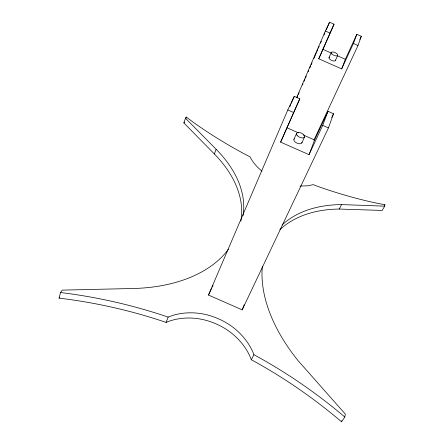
<?xml version="1.0" encoding="UTF-8"?>
<svg xmlns="http://www.w3.org/2000/svg" width="444" height="444" viewBox="0 0 444 444"><rect width="100%" height="100%" fill="white"/><g stroke="black" fill="none" stroke-linecap="round" stroke-linejoin="round"><path stroke-width="0.67" d="M228.477 249.189A144.3 90.643 13.5 0 1 133.083 288.495L62.26 290.121L60.539 292.513L59.074 298.118C95.438 302.503 131.407 310.595 166.078 322.394C176.479 318.009 188.023 317.116 199.117 318.825A57.92 46.215 24.5 0 1 231.324 332.945C240.16 339.976 247.386 349.106 251.332 359.751C283.45 377.206 313.725 398.113 341.558 421.8L344.794 416.999L345.338 414.102L298.357 360.966A158.214 97.63 35.4 0 1 262.321 266.539M279.859 229.67A157.387 97.996 35.5 0 1 339.266 209.052L382.206 210.45L384.654 206.144L384.926 204.717L376.318 203.086A232.173 101.06 24.1 0 1 319.558 187.029L313.12 184.632L308.269 185.786L300.072 186.058M341.558 421.8L341.78 420.64M240.887 221.14A140.987 88.112 13.9 0 0 214.363 153.974L183.877 122.933L185.459 118.232L186.302 117.05L193.395 122.355A232.173 101.06 24.1 0 0 243.895 153.652L250.028 156.799C252.819 162.415 257.043 167.249 261.977 171.095M185.709 118.809L186.302 117.05M328.443 127.905L333.522 113.742L327.994 111.294L314.613 139.999L309.024 154.667L280.63 142.124L299.783 98.812L294.25 96.365L287.795 109.934L208.497 295.06L242.196 309.851L328.443 127.905L322.721 125.375L327.994 111.294M313.914 140.154L358.003 45.482L361.305 36.28L356.837 34.299L345.332 59.296L341.669 68.92L318.748 58.769L334.038 24.187L329.57 22.2L325.374 31.008L296.586 97.702M214.363 153.974L216.134 149.262L185.459 118.232M341.669 68.92L353.413 43.44L356.837 34.299M166.078 322.394L168.154 317.11C178.61 312.754 190.21 311.91 201.337 313.653A58.292 46.137 24.5 0 1 233.733 327.861C242.618 334.904 249.917 344.033 253.924 354.701C286.247 372.244 316.733 393.229 344.794 416.999M242.196 309.851L244.172 304.834M289.882 106.56L290.698 104.645M291.247 103.374L294.25 96.365M296.942 97.736L297.763 95.832M298.312 94.561L299.134 92.657M302.425 85.043L302.975 83.772M304.068 81.23L304.895 79.326M305.439 78.061L306.266 76.152M308.186 71.712L308.73 70.441M309.829 67.904L310.65 65.995M311.2 64.73L312.021 62.826M313.941 58.38L316.411 52.67M316.955 51.399L317.782 49.495M318.326 48.224L319.153 46.32M320.524 43.146L321.345 41.242M324.087 34.893L324.908 32.989M326.279 29.815L329.57 22.2M280.63 142.124L299.783 98.812M318.748 58.769L334.038 24.187M329.01 57.609L331.285 52.497M293.939 139.288L296.553 133.433M335.436 60.462L337.74 55.361M301.876 142.796L304.534 136.957M208.497 295.06L211.599 288.328M212.16 287.107L213.009 285.27M359.845 39.416L361.305 36.28M309.024 154.667L322.721 125.375M331.746 117.499L333.522 113.742M251.332 359.751L253.924 354.701M339.266 209.052L341.603 204.601L384.654 206.144M384.315 205.794L384.926 204.717M59.074 298.118L59.762 297.158M183.877 122.933L184.443 122.139M60.539 292.513C97.108 297.014 133.278 305.211 168.154 317.11M323.027 49.406L331.701 53.252M337.279 55.728L345.332 59.296M287.795 109.934L293.523 112.465M287.151 127.861L298.385 132.828M303.38 135.032L314.613 139.999M325.374 31.008L329.975 33.045M353.413 43.44L358.003 45.482M335.475 60.051A3.513 1.493 24.2 0 1 331.23 60.218A3.513 1.493 24.2 0 1 329.731 57.115M301.964 142.191A4.34 2.27 24.3 0 1 297.025 143.151A4.34 2.27 24.3 0 1 294.305 138.811M282.101 224.942A158.214 97.63 35.4 0 1 341.603 204.601M216.134 149.262A141.725 87.779 14 0 1 243.068 215.645M331.834 53.896A3.53 1.476 24.2 0 0 337.484 55.667A3.53 1.476 24.2 0 0 334.21 52.248A3.53 1.476 24.2 0 0 331.834 53.896M297.114 135.442A4.362 2.253 24.3 0 0 304.179 137.44A4.362 2.253 24.3 0 0 300.327 132.734A4.362 2.253 24.3 0 0 297.114 135.442"/></g></svg>
